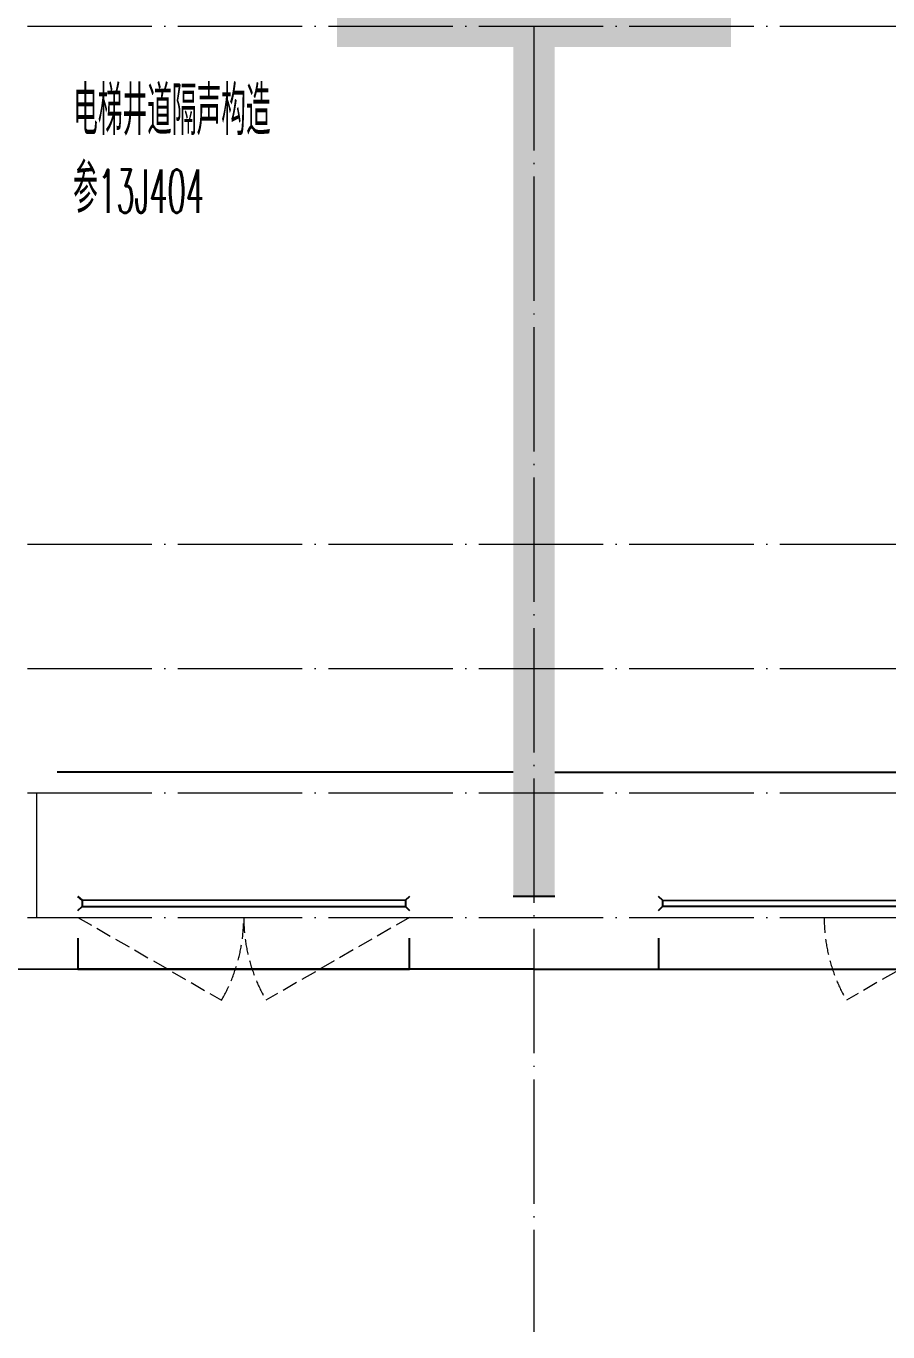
# Model space of a CAD drawing. Extents: x 27938 to 725830, y -209821 to 1628073.
# Drawn here: x 310767 to 314924, y 439532 to 445832 of the extents above; entities that cross this region are included whole.
import ezdxf

# ---------------------------------------------------------------- set-up
doc = ezdxf.new("R2010")
doc.units = 0
doc.header["$LTSCALE"] = 1000
doc.header["$MEASUREMENT"] = 0
doc.linetypes.add('DASH', pattern=[0.35, 0.25, -0.1])
doc.linetypes.add('DOTE', pattern=[2.42, 2, -0.2, 0.02, -0.2])
for name, color, linetype in [('3-栏杆1', 135, 'Continuous'), ('3.5方案汇报，与郭总、侯月琴确定户型_t8$0$2020.03.04 -1安徽标准化洋房户型(UA）_t8_t8$0$看线', 154, 'Continuous'), ('PUB_TEXT', 4, 'Continuous'), ('保温', 6, 'Continuous'), ('看线', 251, 'Continuous')]:
    doc.layers.add(name, color=color, linetype=linetype)
doc.layers.add('DOTE', color=19, linetype='DOTE', lineweight=9)
doc.layers.add('WINDOW', color=144, linetype='Continuous', lineweight=15)
doc.styles.add('_TCH_DIM', font='SIMPLEX.shx', dxfattribs={"width": 0.7, "bigfont": 'GBCBIG.shx'})
pattern_1 = [(90, (-503782.47, -516048.461), (-16.49778, 1e-15), [9.525, -19.05]), (210, (-503782.47, -516048.461), (8.24889, -14.2874966), [9.525, -19.05]), (150, (-503782.47, -516038.936), (-8.24889, -14.2874966), [9.525, -19.05])]

# ---------------------------------------------------------------- blocks, each defined once
blk = doc.blocks.new('FGDGDRGSDGDG')
at = {"layer": 'DOTE', "linetype": 'DOTE', "ltscale": 0.3}
for p, q in [((488182.5, 520248.5), (546982.5, 520248.5)), ((531282.5, 520248.5), (531282.5, 513948.5)), ((488182.5, 517748.5), (546982.5, 517748.5)), ((488182.5, 517148.5), (546982.5, 517148.5)), ((488182.5, 516548.5), (546982.5, 516548.5)), ((528882.5, 516548.5), (528882.5, 515948.5)), ((488182.5, 515948.5), (546982.5, 515948.5))]:
    blk.add_line(p, q, dxfattribs=at)
blk = doc.blocks.new('A$C263B1184')
at = {"layer": '保温', "linetype": 'Continuous', "ltscale": 10}
h = blk.add_hatch(dxfattribs=at)
h.set_pattern_fill('HEX', color=251, scale=10, angle=90, style=0)
h.set_pattern_definition(pattern_1)
h.paths.add_polyline_path([(1050.1, 4100), (1050.1, 4300), (-850, 4300), (-850, 4100)])
h = blk.add_hatch(dxfattribs=at)
h.set_pattern_fill('HEX', color=251, scale=10, angle=90, style=0)
h.set_pattern_definition(pattern_1)
h.paths.add_polyline_path([(0.1, 0), (200.1, 0), (200.1, 4100), (0.1, 4100)])
at = {"layer": '保温', "color": 251, "linetype": 'ByBlock', "ltscale": 10}
blk.add_line((0, 0), (200, 0), dxfattribs=at)

msp = doc.modelspace()

# ---------------------------------------------------------------- linework, layer by layer
at = {"color": 30, "const_width": 8}
msp.add_lwpolyline([(310716.6, 441432.1), (310716.6, 441282.1), (311016.6, 441282.1), (311016.6, 441432.1)], dxfattribs=at)
at = {"layer": '3-栏杆1', "color": 5}
for p, q in [((311036.8, 441614.3), (311016.6, 441632.1)), ((311016.6, 441632.1), (311036.8, 441614.3)), ((312596.3, 441614.3), (312616.6, 441632.1)), ((312616.6, 441632.1), (312596.3, 441614.3)), ((313836.8, 441614.3), (313816.6, 441632.1)), ((313816.6, 441632.1), (313836.8, 441614.3)), ((311016.6, 441565.2), (311036.8, 441585)), ((312596.3, 441614.2), (311036.8, 441614.3)), ((311036.8, 441614.3), (311036.8, 441585)), ((311036.8, 441585), (312596.3, 441585)), ((312596.3, 441614.3), (312596.3, 441585)), ((312596.3, 441585), (312616.6, 441565.2)), ((312616.6, 441565.2), (312596.3, 441585)), ((313836.8, 441585), (313816.6, 441565.2)), ((313816.6, 441565.2), (313836.8, 441585)), ((313836.8, 441614.2), (315396.3, 441614.3)), ((313836.8, 441614.3), (313836.8, 441585)), ((315396.3, 441585), (313836.8, 441585))]:
    msp.add_line(p, q, dxfattribs=at)
at = {"layer": '3.5方案汇报，与郭总、侯月琴确定户型_t8$0$2020.03.04 -1安徽标准化洋房户型(UA）_t8_t8$0$看线', "ltscale": 10}
for p, q in [((313116.6, 442232.1), (310916.6, 442232.1)), ((313316.6, 442232.1), (315516.6, 442232.1))]:
    msp.add_line(p, q, dxfattribs=at)
at = {"layer": 'WINDOW', "color": 250, "linetype": 'DASH', "ltscale": 0.3}
for points in [[(311016.6, 441532.1), (311709.4, 441132.1, 0.131652), (311816.6, 441532.1)], [(312616.6, 441532.1), (311923.8, 441132.1, -0.131652), (311816.6, 441532.1)], [(315416.6, 441532.1), (314723.8, 441132.1, -0.131652), (314616.6, 441532.1)]]:
    msp.add_lwpolyline(points, format="xyb", dxfattribs=at)
at = {"layer": '看线', "color": 202, "ltscale": 0.5}
for points in [[(311016.6, 441432.1), (311016.6, 441282.1), (312616.6, 441282.1), (312616.6, 441432.1)], [(313816.6, 441432.1), (313816.6, 441282.1), (315416.6, 441282.1), (315416.6, 441432.1)], [(313216.6, 441282.1), (311016.6, 441282.1)], [(313216.6, 441282.1), (315416.6, 441282.1)]]:
    msp.add_lwpolyline(points, dxfattribs=at)

# ---------------------------------------------------------------- block references
msp.add_blockref('FGDGDRGSDGDG', (-218065.9, -74416.4))
at = {"xscale": -1}
msp.add_blockref('A$C263B1184', (313316.6, 441632.1), dxfattribs=at)

# ---------------------------------------------------------------- texts
at = {"layer": 'PUB_TEXT', "color": 3, "style": '_TCH_DIM'}
for s, height, width, p in [('电梯井道隔声构造', 236.31, 0.7, (310993.4, 445306.3)), ('参', 236.3, 0.7, (310993.4, 444931.6)), ('13J404', 208.25, 0.494118, (311113.8, 444931.6))]:
    msp.add_text(s, height=height, dxfattribs=dict(at, width=width)).set_placement(p)

doc.saveas('drawing.dxf')
